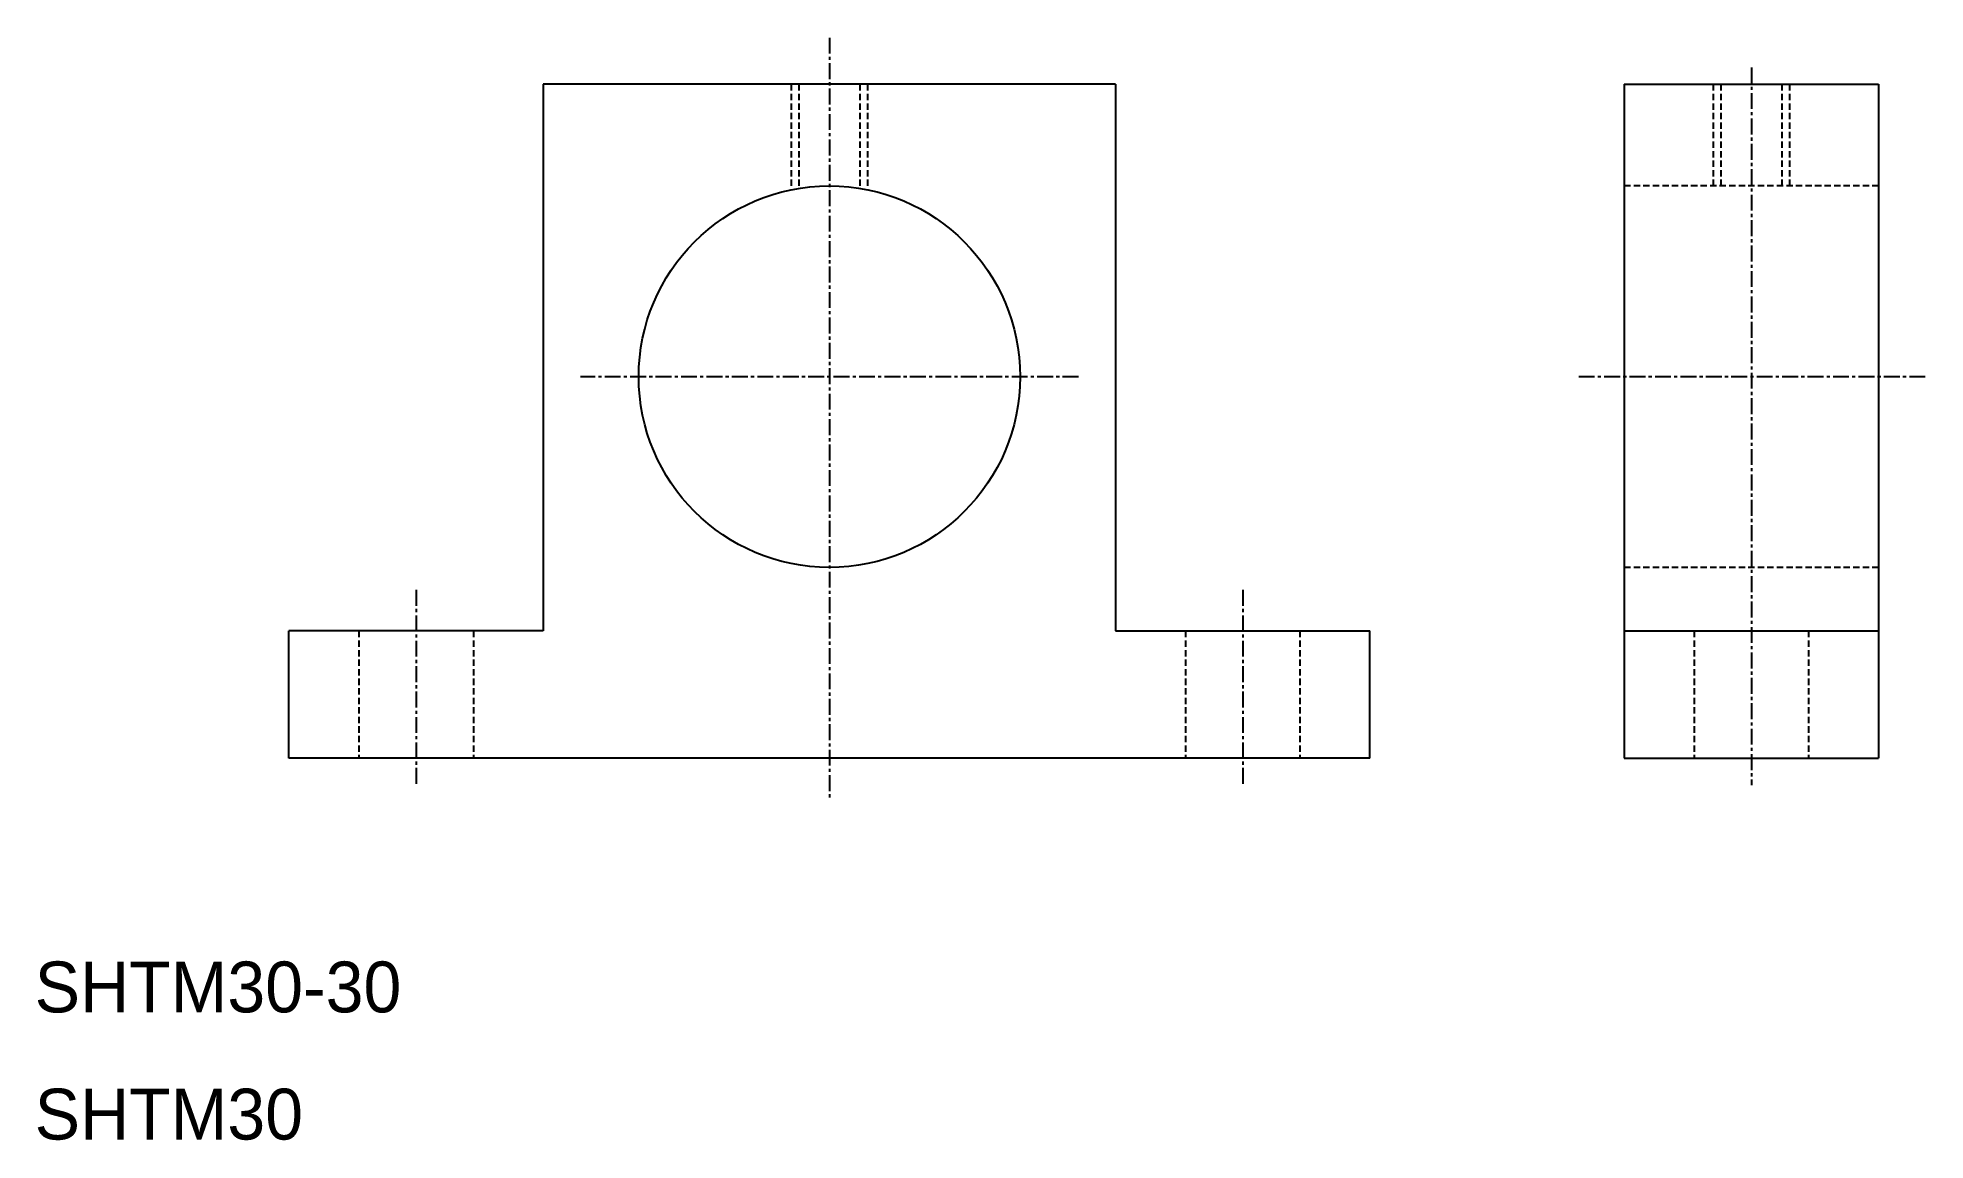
# Model space of a CAD drawing. Extents: x 10 to 159, y 10 to 97.
import ezdxf

# ---------------------------------------------------------------- set-up
doc = ezdxf.new("R2010")
doc.units = 0
doc.linetypes.add('CENTER', pattern=[2, 1.25, -0.25, 0.25, -0.25])
doc.linetypes.add('DASHED', pattern=[0.75, 0.5, -0.25])
doc.layers.get('0').update_dxf_attribs({"linetype": 'CONTINUOUS'})
doc.layers.add('CENTER', color=1, linetype='CENTER')

msp = doc.modelspace()

# ---------------------------------------------------------------- linework, layer by layer
at = {"color": 7, "linetype": 'CONTINUOUS'}
for p, q in [((50, 93), (50, 50)), ((95, 93), (50, 93)), ((95, 93), (95, 50)), ((135, 93), (135, 40)), ((135, 93), (155, 93)), ((155, 93), (155, 40)), ((50, 50), (30, 50)), ((30, 40), (30, 50)), ((95, 50), (115, 50)), ((115, 40), (115, 50)), ((135, 50), (155, 50)), ((115, 40), (30, 40)), ((72.5, 40), (72.5, 40)), ((93.75, 40), (93.75, 40)), ((135, 40), (155, 40))]:
    msp.add_line(p, q, dxfattribs=at)
at = {"color": 3, "linetype": 'DASHED'}
for p, q in [((69.5, 93), (69.5, 84.7)), ((70.1, 93), (70.1, 84.81)), ((74.9, 93), (74.9, 84.81)), ((75.5, 93), (75.5, 84.7)), ((142, 93), (142, 85)), ((142.6, 93), (142.6, 85)), ((147.4, 93), (147.4, 85)), ((148, 93), (148, 85)), ((155, 85), (135, 85)), ((155, 55), (135, 55)), ((35.5, 50), (35.5, 40)), ((44.5, 50), (44.5, 40)), ((100.5, 50), (100.5, 40)), ((109.5, 50), (109.5, 40)), ((140.5, 50), (140.5, 40)), ((149.5, 50), (149.5, 40))]:
    msp.add_line(p, q, dxfattribs=at)
at = {"color": 7, "linetype": 'CONTINUOUS'}
msp.add_circle((72.5, 70), 15, dxfattribs=at)
at = {"layer": 'CENTER', "color": 1, "linetype": 'CENTER'}
for p, q in [((72.5, 96.66), (72.5, 36.69)), ((145, 94.31), (145, 37.86)), ((92.08, 70), (52.92, 70)), ((158.67, 70), (131.17, 70)), ((40, 53.23), (40, 37.78)), ((105, 53.23), (105, 37.78))]:
    msp.add_line(p, q, dxfattribs=at)

# ---------------------------------------------------------------- texts
at = {"color": 7, "linetype": 'CONTINUOUS'}
for s, p in [('SHTM30-30', (10, 20)), ('SHTM30', (10, 10))]:
    msp.add_text(s, height=4, dxfattribs=at).set_placement(p)

doc.saveas('drawing.dxf')
